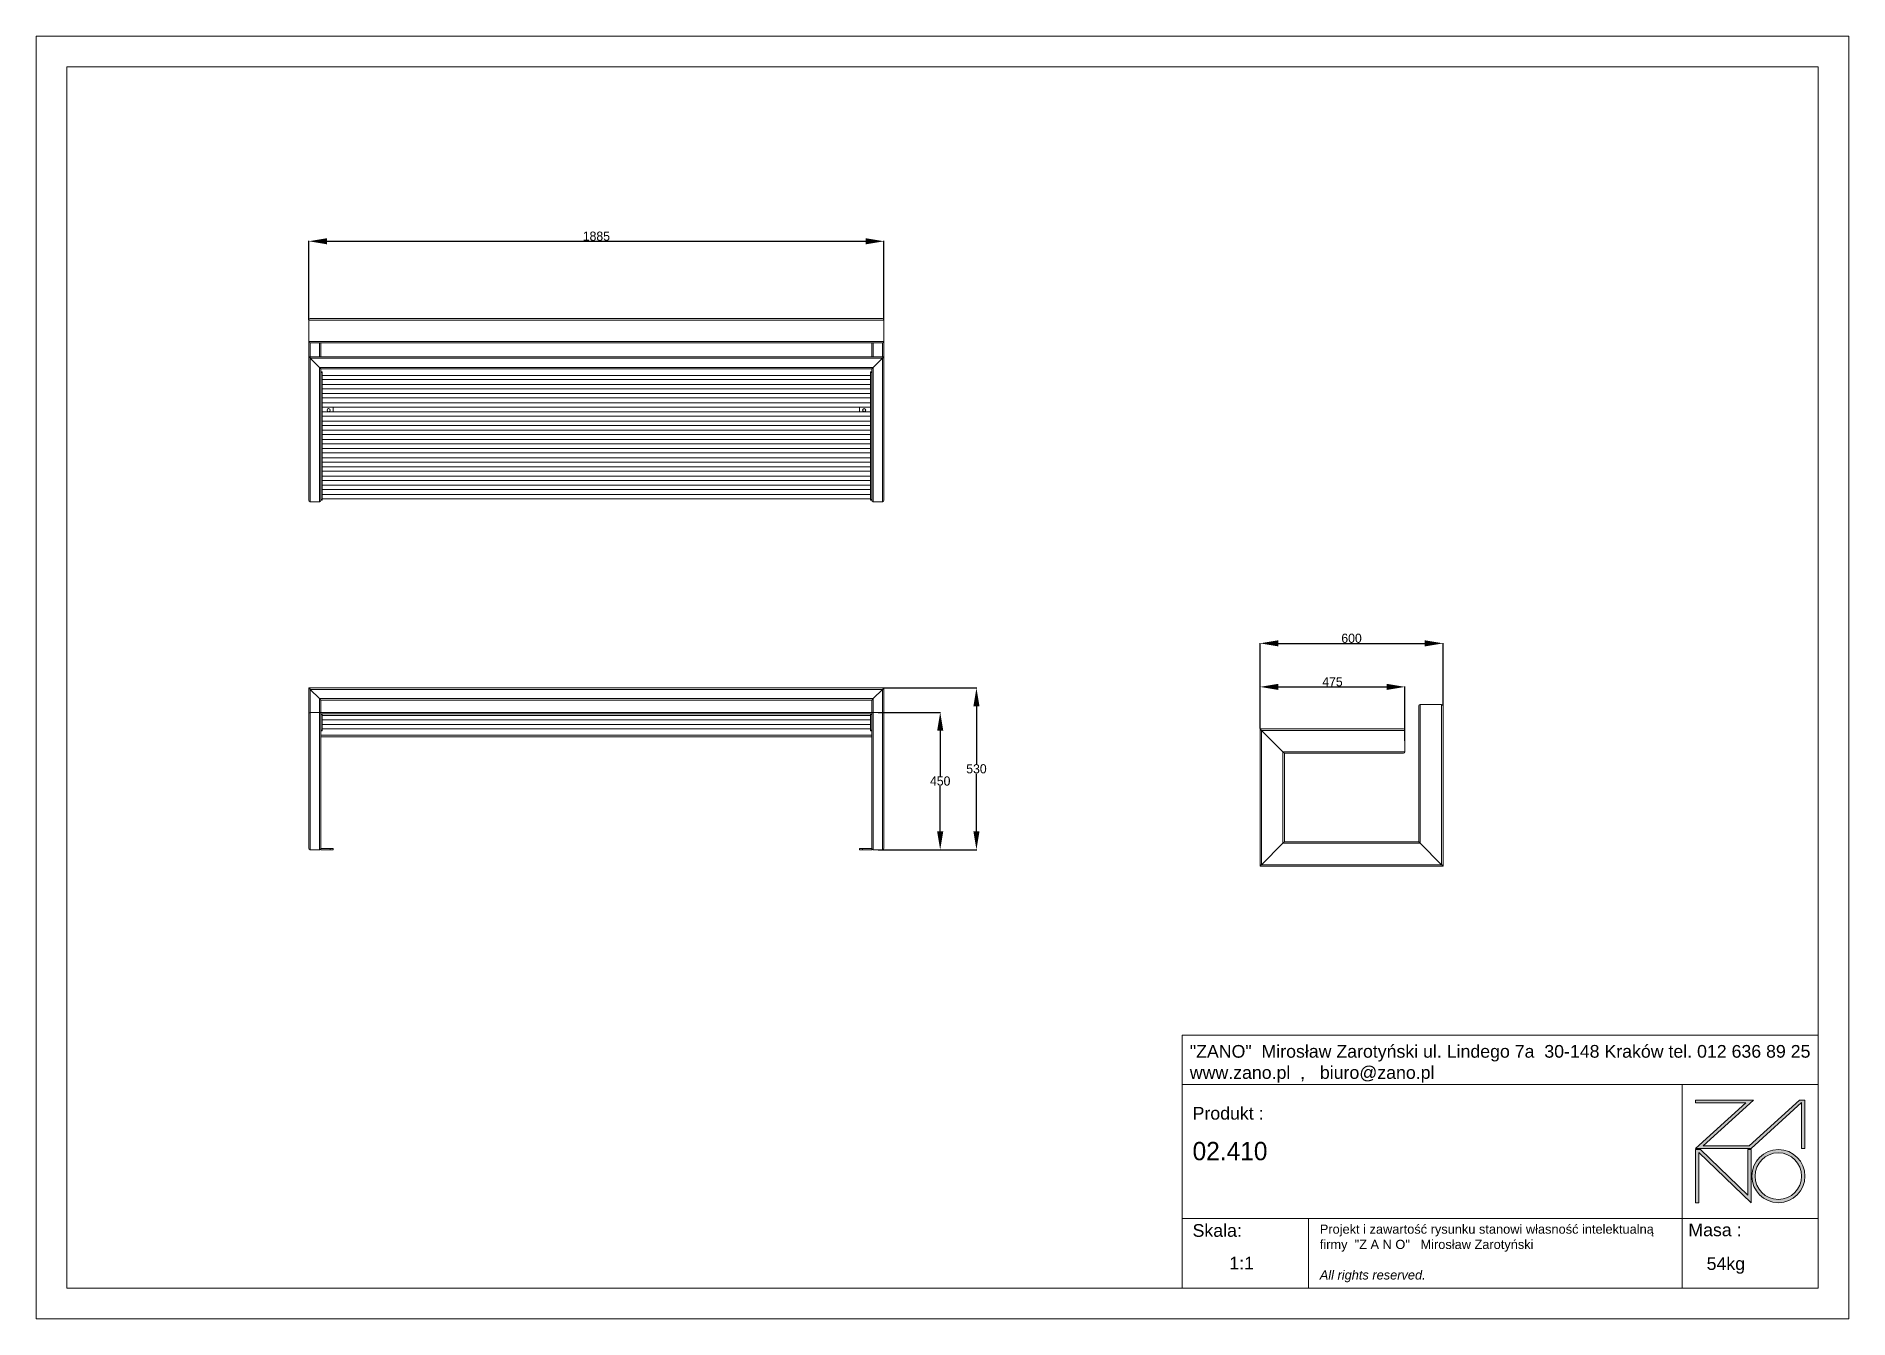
# Model space of a CAD drawing. Header units: millimetres. Extents: x 462 to 6402, y 441 to 4641.
import ezdxf

# ---------------------------------------------------------------- set-up
doc = ezdxf.new("R2010")
doc.units = ezdxf.units.MM
doc.header["$PDSIZE"] = -1
doc.layers.add('tabelka', color=7, linetype='Continuous')
doc.dimstyles.new('ISO-25', dxfattribs={"dimtxt": 2.5, "dimasz": 2.5, "dimexe": 1.25, "dimexo": 0.625, "dimtad": 1, "dimtxsty": 'Standard', "dimcen": 2.5, "dimadec": 0, "dimazin": 0, "dimtfac": 1, "dimtmove": 0, "dimatfit": 3, "dimfxl": 1, "dimarcsym": 0})

# ---------------------------------------------------------------- blocks, each defined once
blk = doc.blocks.new('zano')
at = {"layer": 'Defpoints', "lineweight": 5}
for points in [[(6270.2, 3716.2), (6270.2, 3707.4), (6434.8, 3707.4), (6270.2, 3558.4), (6452.4, 3558.4), (6617.9, 3708.2), (6617.9, 3558.4), (6628.6, 3558.4), (6628.6, 3716.2), (6610.7, 3716.2), (6446.1, 3567.2), (6295.4, 3567.2), (6459.9, 3716.2), (6270.2, 3716.2), (6270.2, 3707.4)], [(6270.2, 3554.4), (6286.2, 3554.4), (6441.7, 3405.6), (6441.7, 3554.4), (6452.4, 3554.4), (6452.4, 3380.5), (6281, 3544.6), (6281, 3380.5), (6270.2, 3380.5)]]:
    blk.add_hatch(color=251, dxfattribs=at).paths.add_polyline_path(points)
h = blk.add_hatch(color=251, dxfattribs=at)
h.paths.add_polyline_path([(6454.7, 3467.4, 1), (6628.6, 3467.4, 1)])
h.paths.add_polyline_path([(6617.9, 3467.4, -1), (6465.4, 3467.4, -1)], flags=16)
at = {"layer": 'Defpoints', "color": 251, "lineweight": 5}
blk.add_lwpolyline([(6434.8, 3707.4), (6270.2, 3558.4), (6452.4, 3558.4), (6617.9, 3708.2), (6617.9, 3558.4), (6628.6, 3558.4), (6628.6, 3716.2), (6610.7, 3716.2), (6446.1, 3567.2), (6295.4, 3567.2), (6459.9, 3716.2), (6270.2, 3716.2), (6270.2, 3707.4), (6432.1, 3707.4)], dxfattribs=at)
for points in [[(6270.2, 3716.2), (6270.2, 3707.4), (6434.8, 3707.4), (6270.2, 3558.4), (6452.4, 3558.4), (6617.9, 3708.2), (6617.9, 3558.4), (6628.6, 3558.4), (6628.6, 3716.2), (6610.7, 3716.2), (6446.1, 3567.2), (6295.4, 3567.2), (6459.9, 3716.2), (6270.2, 3716.2), (6270.2, 3707.4)], [(6270.2, 3554.4), (6286.2, 3554.4), (6441.7, 3405.6), (6441.7, 3554.4), (6452.4, 3554.4), (6452.4, 3380.5), (6281, 3544.6), (6281, 3380.5), (6270.2, 3380.5)]]:
    blk.add_lwpolyline(points, close=True, dxfattribs=at)
for radius in [87, 76.3]:
    blk.add_circle((6541.7, 3467.4), radius, dxfattribs=at)
blk = doc.blocks.new('TABELA')
at = {"layer": 'tabelka', "lineweight": 5}
for p, q in [((4587.4, 3929.4), (6672.4, 3929.4)), ((4587.4, 3767.6), (4587.4, 3929.4)), ((4587.4, 3929.4), (6672.4, 3929.4)), ((6226.5, 3767.6), (6226.5, 3329)), ((4587.4, 3329), (6672.4, 3329)), ((5001.6, 3329), (5001.6, 3100.4)), ((6226.5, 3329), (6226.5, 3100.4))]:
    blk.add_line(p, q, dxfattribs=at)
blk.add_lwpolyline([(4587.4, 3767.6), (6672.4, 3767.6), (6672.4, 3100.4), (4587.4, 3100.4)], close=True, dxfattribs=at)
blk.add_blockref('zano', (0, 0))
at = {"layer": 'tabelka', "lineweight": 5, "attachment_point": 1}
for s, insert, char_height, width in [('{\\fArial|b0|i0|c238|p34;"ZANO"  Mirosław Zarotyński ul. Lindego 7a  30-148 Kraków tel. 012 636 89 25\\Pwww.zano.pl  ,   biuro@zano.pl}', (4613, 3896.9), 41.595, 2040.38), ('{\\fArial|b0|i0|c238|p34;Produkt : }', (4622, 3694.1), 41.595, 265.273), ('{\\fCentury Gothic|b0|i0|c238|p34;02.410}', (4622, 3579.5), 60, 849.376), ('{\\fArial|b0|i0|c238|p34;Skala: }', (4622, 3310.3), 41.595, 191.675), ('{\\fArial|b0|i0|c238|p34;Masa :}', (6246.7, 3312.2), 41.595, 200.457), ('{\\fArial|b0|i0|c238|p34;1:1}', (4742.5, 3203.5), 41.595, 42.482), ('{\\fArial|b0|i0|c238|p34;54kg}', (6306.7, 3201.8), 41.595, 42.482)]:
    blk.add_mtext(s, dxfattribs=dict(at, insert=insert, char_height=char_height, width=width))
at = {"layer": 'tabelka', "color": 1, "lineweight": 5, "insert": (5038.9, 3308.9), "char_height": 30, "width": 1186.12, "attachment_point": 1}
blk.add_mtext('{\\fArial|b0|i0|c0|p34;Projekt i zawartość rysunku stanowi własność intelektualną firmy \\fArial|b0|i0|c238|p34; "Z A N O"   Mirosław Zarotyński\\fArial|b0|i1|c238|p34;\\P\\PAll rights reserved.}', dxfattribs=at)
blk = doc.blocks.new('*D29')
at = {"color": 0, "lineweight": -2, "transparency": 16777216}
for p, q in [((1355.1, 3712.7), (1355.1, 3970.8)), ((1415.1, 3969.8), (3180.2, 3969.8)), ((3240.2, 3712.7), (3240.2, 3970.8))]:
    blk.add_line(p, q, dxfattribs=at)
at = {"color": 0, "transparency": 16777216}
for points in [[(1415.1, 3979.8), (1415.1, 3959.8), (1355.1, 3969.8)], [(3180.2, 3979.8), (3180.2, 3959.8), (3240.2, 3969.8)]]:
    blk.add_solid(points, dxfattribs=at)
at = {"layer": 'Defpoints', "color": 0, "transparency": 16777216}
for p in [(3240.2, 3969.8), (1355.1, 3711.7), (3240.2, 3711.7)]:
    blk.add_point(p, dxfattribs=at)
at = {"color": 0, "transparency": 16777216, "insert": (2297.6, 3986.3), "char_height": 30, "attachment_point": 5}
blk.add_mtext('1885', dxfattribs=at)
blk = doc.blocks.new('*D30')
at = {"color": 0, "lineweight": -2, "transparency": 16777216}
for p, q in [((3241.2, 2507), (3544.2, 2507)), ((3543.2, 2447), (3543.2, 2258.5)), ((3543.2, 2037), (3543.2, 2225.5)), ((3236.2, 1977), (3544.2, 1977))]:
    blk.add_line(p, q, dxfattribs=at)
at = {"color": 0, "transparency": 16777216}
for points in [[(3533.2, 2447), (3553.2, 2447), (3543.2, 2507)], [(3533.2, 2037), (3553.2, 2037), (3543.2, 1977)]]:
    blk.add_solid(points, dxfattribs=at)
at = {"layer": 'Defpoints', "color": 0, "transparency": 16777216}
for p in [(3240.2, 2507), (3543.2, 2507), (3235.2, 1977)]:
    blk.add_point(p, dxfattribs=at)
at = {"color": 0, "transparency": 16777216, "insert": (3543.2, 2242), "char_height": 30, "attachment_point": 5}
blk.add_mtext('530', dxfattribs=at)
blk = doc.blocks.new('*D31')
at = {"color": 0, "lineweight": -2, "transparency": 16777216}
for p, q in [((3221.2, 2427), (3425.4, 2427)), ((3424.4, 2367), (3424.4, 2218.5)), ((3424.4, 2037), (3424.4, 2185.5)), ((3221.2, 1977), (3425.4, 1977))]:
    blk.add_line(p, q, dxfattribs=at)
at = {"color": 0, "transparency": 16777216}
for points in [[(3414.4, 2367), (3434.4, 2367), (3424.4, 2427)], [(3414.4, 2037), (3434.4, 2037), (3424.4, 1977)]]:
    blk.add_solid(points, dxfattribs=at)
at = {"layer": 'Defpoints', "color": 0, "transparency": 16777216}
for p in [(3220.2, 2427), (3424.4, 2427), (3220.2, 1977)]:
    blk.add_point(p, dxfattribs=at)
at = {"color": 0, "transparency": 16777216, "insert": (3424.4, 2202), "char_height": 30, "attachment_point": 5}
blk.add_mtext('450', dxfattribs=at)
blk = doc.blocks.new('*D32')
at = {"color": 0, "lineweight": -2, "transparency": 16777216}
for p, q in [((4472.5, 2374.1), (4472.5, 2654)), ((4532.5, 2653), (5012.5, 2653)), ((5072.5, 2449.1), (5072.5, 2654))]:
    blk.add_line(p, q, dxfattribs=at)
at = {"color": 0, "transparency": 16777216}
for points in [[(4532.5, 2663), (4532.5, 2643), (4472.5, 2653)], [(5012.5, 2663), (5012.5, 2643), (5072.5, 2653)]]:
    blk.add_solid(points, dxfattribs=at)
at = {"layer": 'Defpoints', "color": 0, "transparency": 16777216}
for p in [(5072.5, 2653), (5072.5, 2448.1), (4472.5, 2373.1)]:
    blk.add_point(p, dxfattribs=at)
at = {"color": 0, "transparency": 16777216, "insert": (4772.5, 2669.5), "char_height": 30, "attachment_point": 5}
blk.add_mtext('600', dxfattribs=at)
blk = doc.blocks.new('*D33')
at = {"color": 0, "lineweight": -2, "transparency": 16777216}
for p, q in [((4472.5, 2375.1), (4472.5, 2511.4)), ((4532.5, 2510.4), (4887.5, 2510.4)), ((4947.5, 2334.1), (4947.5, 2511.4))]:
    blk.add_line(p, q, dxfattribs=at)
at = {"color": 0, "transparency": 16777216}
for points in [[(4532.5, 2520.4), (4532.5, 2500.4), (4472.5, 2510.4)], [(4887.5, 2520.4), (4887.5, 2500.4), (4947.5, 2510.4)]]:
    blk.add_solid(points, dxfattribs=at)
at = {"layer": 'Defpoints', "color": 0, "transparency": 16777216}
for p in [(4947.5, 2510.4), (4472.5, 2374.1), (4947.5, 2333.1)]:
    blk.add_point(p, dxfattribs=at)
at = {"color": 0, "transparency": 16777216, "insert": (4710, 2526.9), "char_height": 30, "attachment_point": 5}
blk.add_mtext('475', dxfattribs=at)

msp = doc.modelspace()

# ---------------------------------------------------------------- linework, layer by layer
at = {"color": 7, "linetype": 'Continuous', "lineweight": 15}
for p, q in [((1355.1, 3711.7), (1355.1, 3641.7)), ((1355.1, 3711.7), (3240.2, 3711.7)), ((1360.1, 3716.7), (3235.2, 3716.7)), ((3240.2, 3711.7), (3240.2, 3641.7)), ((1355.1, 3591.7), (1355.1, 3641.7)), ((1355.1, 3641.7), (3240.2, 3641.7)), ((1360.1, 3636.7), (3235.2, 3636.7)), ((1395.1, 3591.7), (1395.1, 3636.7)), ((3200.2, 3636.7), (3200.2, 3591.7)), ((3240.2, 3641.7), (3240.2, 3591.7)), ((1355.1, 3591.7), (1355.1, 3121.7)), ((3240.2, 3591.7), (1355.1, 3591.7)), ((1360.1, 3586.7), (1360.1, 3116.7)), ((1360.1, 3586.7), (1390.1, 3556.7)), ((3235.2, 3586.7), (1360.1, 3586.7)), ((3205.2, 3556.7), (3235.2, 3586.7)), ((3235.2, 3116.7), (3235.2, 3586.7)), ((3240.2, 3121.7), (3240.2, 3591.7)), ((1390.1, 3556.7), (1390.1, 3116.7)), ((3205.2, 3556.7), (1390.1, 3556.7)), ((1395.1, 3551.7), (1395.1, 3121.7)), ((3200.2, 3551.7), (1395.1, 3551.7)), ((1395.1, 3541.7), (1399.1, 3541.7)), ((1399.1, 3539.7), (1395.1, 3539.7)), ((1395.1, 3539.7), (1395.1, 3123.7)), ((1399.1, 3541.7), (1399.1, 3539.7)), ((1399.1, 3539.7), (1399.1, 3123.7)), ((3196.2, 3530.7), (1399.1, 3530.7)), ((1399.1, 3516.7), (3196.2, 3516.7)), ((3196.2, 3541.7), (3200.2, 3541.7)), ((3196.2, 3539.7), (3196.2, 3541.7)), ((3200.2, 3539.7), (3196.2, 3539.7)), ((3196.2, 3539.7), (3196.2, 3123.7)), ((3200.2, 3121.7), (3200.2, 3551.7)), ((3200.2, 3539.7), (3200.2, 3123.7)), ((3205.2, 3116.7), (3205.2, 3556.7)), ((3196.2, 3500.7), (1399.1, 3500.7)), ((1399.1, 3486.7), (3196.2, 3486.7)), ((3196.2, 3470.7), (1399.1, 3470.7)), ((1399.1, 3456.7), (3196.2, 3456.7)), ((3196.2, 3440.7), (1399.1, 3440.7)), ((1399.1, 3426.7), (3196.2, 3426.7)), ((3196.2, 3410.7), (1399.1, 3410.7)), ((1399.1, 3396.7), (3196.2, 3396.7)), ((1435.1, 3410.7), (1435.1, 3426.7)), ((3160.2, 3426.7), (3160.2, 3410.7)), ((3196.2, 3380.7), (1399.1, 3380.7)), ((1399.1, 3366.7), (3196.2, 3366.7)), ((3196.2, 3350.7), (1399.1, 3350.7)), ((1399.1, 3336.7), (3196.2, 3336.7)), ((3196.2, 3320.7), (1399.1, 3320.7)), ((1399.1, 3306.7), (3196.2, 3306.7)), ((3196.2, 3290.7), (1399.1, 3290.7)), ((1399.1, 3276.7), (3196.2, 3276.7)), ((3196.2, 3260.7), (1399.1, 3260.7)), ((1399.1, 3246.7), (3196.2, 3246.7)), ((3196.2, 3230.7), (1399.1, 3230.7)), ((1399.1, 3216.7), (3196.2, 3216.7)), ((3196.2, 3200.7), (1399.1, 3200.7)), ((1399.1, 3186.7), (3196.2, 3186.7)), ((3196.2, 3170.7), (1399.1, 3170.7)), ((1399.1, 3156.7), (3196.2, 3156.7)), ((1360.1, 3116.7), (1390.1, 3116.7)), ((1395.1, 3123.7), (1399.1, 3123.7)), ((1399.1, 3121.7), (1395.1, 3121.7)), ((3196.2, 3140.7), (1399.1, 3140.7)), ((1399.1, 3126.7), (3196.2, 3126.7)), ((1399.1, 3123.7), (1399.1, 3121.7)), ((3196.2, 3123.7), (3200.2, 3123.7)), ((3196.2, 3121.7), (3196.2, 3123.7)), ((3200.2, 3121.7), (3196.2, 3121.7)), ((3205.2, 3116.7), (3235.2, 3116.7)), ((1355.1, 2422), (1355.1, 2507)), ((1355.1, 2507), (3240.2, 2507)), ((1360.1, 2502), (1390.1, 2472)), ((1360.1, 2502), (3235.2, 2502)), ((3235.2, 2502), (3205.2, 2472)), ((3240.2, 2507), (3240.2, 2422)), ((1390.1, 2472), (3205.2, 2472)), ((1395.1, 2427), (1395.1, 2467)), ((1395.1, 2467), (3200.2, 2467)), ((3200.2, 2467), (3200.2, 2427)), ((4992.5, 2448.1), (4992.5, 2003.1)), ((5067.5, 2453.1), (4997.5, 2453.1)), ((4997.5, 2453.1), (4997.5, 1998.1)), ((5067.5, 2453.1), (5067.5, 1928.1)), ((5072.5, 2448.1), (5072.5, 1923.1)), ((1355.1, 2422), (1355.1, 1982)), ((1360.1, 2427), (1360.1, 1977)), ((1360.1, 2427), (1390.1, 2427)), ((1390.1, 2427), (1390.1, 1977)), ((3205.2, 2427), (1390.1, 2427)), ((1395.1, 2422), (1399.1, 2422)), ((1395.1, 2422), (1395.1, 1982)), ((1399.1, 2420), (1395.1, 2420)), ((1395.1, 2420), (1395.1, 2369)), ((1399.1, 2422), (1399.1, 2420)), ((1399.1, 2420), (1399.1, 2369)), ((3196.2, 2417), (1399.1, 2417)), ((1399.1, 2403), (3196.2, 2403)), ((3196.2, 2387), (1399.1, 2387)), ((3196.2, 2420), (3196.2, 2422)), ((3196.2, 2422), (3200.2, 2422)), ((3200.2, 2420), (3196.2, 2420)), ((3196.2, 2420), (3196.2, 2369)), ((3200.2, 1982), (3200.2, 2422)), ((3200.2, 2420), (3200.2, 2369)), ((3205.2, 1977), (3205.2, 2427)), ((3205.2, 2427), (3235.2, 2427)), ((3235.2, 1977), (3235.2, 2427)), ((3240.2, 1982), (3240.2, 2422)), ((1395.1, 2369), (1399.1, 2369)), ((1399.1, 2367), (1395.1, 2367)), ((3200.2, 2352), (1395.1, 2352)), ((3200.2, 2347), (1395.1, 2347)), ((1399.1, 2373), (3196.2, 2373)), ((1399.1, 2369), (1399.1, 2367)), ((3196.2, 2369), (3200.2, 2369)), ((3196.2, 2367), (3196.2, 2369)), ((3200.2, 2367), (3196.2, 2367)), ((4472.5, 1923.1), (4472.5, 2373.1)), ((4472.5, 2373.1), (4942.5, 2373.1)), ((4477.5, 1928.1), (4477.5, 2368.1)), ((4477.5, 2368.1), (4547.5, 2298.1)), ((4477.5, 2368.1), (4947.5, 2368.1)), ((4947.5, 2368.1), (4947.5, 2298.1)), ((4547.5, 1998.1), (4547.5, 2298.1)), ((4547.5, 2298.1), (4947.5, 2298.1)), ((4552.5, 2003.1), (4552.5, 2293.1)), ((4552.5, 2293.1), (4942.5, 2293.1)), ((1390.1, 1977), (1360.1, 1977)), ((1395.1, 1981), (1395.1, 1977)), ((1395.1, 1981), (1425.1, 1981)), ((1395.1, 1977), (1425.1, 1977)), ((1425.1, 1977), (1425.1, 1981)), ((1425.1, 1981), (1435.1, 1981)), ((1435.1, 1977), (1425.1, 1977)), ((1435.1, 1981), (1435.1, 1977)), ((3160.2, 1977), (3160.2, 1981)), ((3160.2, 1981), (3170.2, 1981)), ((3170.2, 1977), (3160.2, 1977)), ((3170.2, 1981), (3170.2, 1977)), ((3170.2, 1981), (3200.2, 1981)), ((3170.2, 1977), (3200.2, 1977)), ((3200.2, 1981), (3200.2, 1977)), ((3205.2, 1977), (3235.2, 1977)), ((4477.5, 1928.1), (4547.5, 1998.1)), ((4997.5, 1998.1), (4547.5, 1998.1)), ((4992.5, 2003.1), (4552.5, 2003.1)), ((5067.5, 1928.1), (4997.5, 1998.1)), ((5072.5, 1923.1), (4472.5, 1923.1)), ((5067.5, 1928.1), (4477.5, 1928.1))]:
    msp.add_line(p, q, dxfattribs=at)
at = {"color": 8, "linetype": 'Continuous', "lineweight": 15}
for p, q in [((1360.1, 3591.7), (1360.1, 3636.7)), ((1390.1, 3591.7), (1390.1, 3636.7)), ((3205.2, 3636.7), (3205.2, 3591.7)), ((3235.2, 3636.7), (3235.2, 3591.7)), ((1360.1, 2427), (1360.1, 2502)), ((3235.2, 2502), (3235.2, 2427)), ((1390.1, 2427), (1390.1, 2472)), ((3205.2, 2472), (3205.2, 2427)), ((3196.2, 2422), (1399.1, 2422))]:
    msp.add_line(p, q, dxfattribs=at)
at = {"color": 7, "linetype": 'Continuous', "lineweight": 15, "flags": 128}
for points in [[(1355.1, 3591.7), (1355.2, 3591.6), (1355.5, 3591.3), (1355.9, 3590.9), (1356.6, 3590.3), (1357.3, 3589.5), (1358.2, 3588.6), (1359.1, 3587.7), (1360.1, 3586.7)], [(1360.1, 3586.7), (1359.1, 3587.7), (1358.2, 3588.6), (1357.3, 3589.5), (1356.6, 3590.3), (1355.9, 3590.9), (1355.5, 3591.3), (1355.2, 3591.6), (1355.1, 3591.7)], [(3235.2, 3586.7), (3236.2, 3587.7), (3237.1, 3588.6), (3238, 3589.5), (3238.7, 3590.3), (3239.3, 3590.9), (3239.8, 3591.3), (3240.1, 3591.6), (3240.2, 3591.7)], [(3240.2, 3591.7), (3240.1, 3591.7), (3239.9, 3591.4), (3239.5, 3591.1), (3239, 3590.6), (3238.4, 3589.9), (3237.7, 3589.2), (3236.9, 3588.4), (3236, 3587.6), (3235.2, 3586.7)], [(1390.1, 3556.7), (1391.1, 3555.8), (1392, 3554.8), (1392.9, 3553.9), (1393.6, 3553.2), (1394.3, 3552.6), (1394.7, 3552.1), (1395, 3551.8), (1395.1, 3551.7)], [(1395.1, 3551.7), (1395, 3551.8), (1394.8, 3552), (1394.4, 3552.4), (1393.9, 3552.9), (1393.3, 3553.5), (1392.6, 3554.2), (1391.8, 3555), (1391, 3555.9), (1390.1, 3556.7)], [(3200.2, 3551.7), (3200.3, 3551.8), (3200.6, 3552.1), (3201, 3552.6), (3201.6, 3553.2), (3202.4, 3553.9), (3203.3, 3554.8), (3204.2, 3555.8), (3205.2, 3556.7)], [(3205.2, 3556.7), (3204.2, 3555.8), (3203.3, 3554.8), (3202.4, 3553.9), (3201.6, 3553.2), (3201, 3552.6), (3200.6, 3552.1), (3200.3, 3551.8), (3200.2, 3551.7)], [(1355.1, 2507), (1355.2, 2506.9), (1355.5, 2506.6), (1355.9, 2506.2), (1356.6, 2505.6), (1357.3, 2504.8), (1358.2, 2503.9), (1359.1, 2503), (1360.1, 2502)], [(1360.1, 2502), (1359.2, 2502.9), (1358.4, 2503.7), (1357.6, 2504.5), (1356.9, 2505.2), (1356.3, 2505.9), (1355.8, 2506.4), (1355.4, 2506.7), (1355.2, 2506.9), (1355.1, 2507)], [(3240.2, 2507), (3240.1, 2506.9), (3239.8, 2506.6), (3239.3, 2506.2), (3238.7, 2505.6), (3238, 2504.8), (3237.1, 2503.9), (3236.2, 2503), (3235.2, 2502)], [(3235.2, 2502), (3236, 2502.9), (3236.9, 2503.7), (3237.7, 2504.5), (3238.4, 2505.2), (3239, 2505.9), (3239.5, 2506.4), (3239.9, 2506.7), (3240.1, 2506.9), (3240.2, 2507)], [(1390.1, 2472), (1391, 2471.2), (1391.8, 2470.3), (1392.6, 2469.5), (1393.3, 2468.8), (1393.9, 2468.2), (1394.4, 2467.7), (1394.8, 2467.3), (1395, 2467.1), (1395.1, 2467)], [(1395.1, 2467), (1395, 2467.1), (1394.7, 2467.4), (1394.3, 2467.9), (1393.6, 2468.5), (1392.9, 2469.2), (1392, 2470.1), (1391.1, 2471), (1390.1, 2472)], [(3205.2, 2472), (3204.3, 2471.2), (3203.5, 2470.3), (3202.7, 2469.5), (3202, 2468.8), (3201.3, 2468.2), (3200.8, 2467.7), (3200.5, 2467.3), (3200.2, 2467.1), (3200.2, 2467)], [(3200.2, 2467), (3200.3, 2467.1), (3200.6, 2467.4), (3201, 2467.9), (3201.6, 2468.5), (3202.4, 2469.2), (3203.3, 2470.1), (3204.2, 2471), (3205.2, 2472)], [(4472.5, 2373.1), (4472.6, 2373), (4472.9, 2372.8), (4473.3, 2372.3), (4474, 2371.7), (4474.7, 2370.9), (4475.6, 2370.1), (4476.5, 2369.1), (4477.5, 2368.1)], [(4477.5, 2368.1), (4476.5, 2369.1), (4475.6, 2370.1), (4474.7, 2370.9), (4474, 2371.7), (4473.3, 2372.3), (4472.9, 2372.8), (4472.6, 2373), (4472.5, 2373.1)], [(4547.5, 2298.1), (4548.5, 2297.2), (4549.4, 2296.2), (4550.3, 2295.4), (4551, 2294.6), (4551.7, 2294), (4552.1, 2293.5), (4552.4, 2293.2), (4552.5, 2293.1)], [(4552.5, 2293.1), (4552.4, 2293.2), (4552.1, 2293.5), (4551.7, 2294), (4551, 2294.6), (4550.3, 2295.4), (4549.4, 2296.2), (4548.5, 2297.2), (4547.5, 2298.1)], [(4547.5, 1998.1), (4548.5, 1999.1), (4549.4, 2000), (4550.3, 2000.9), (4551, 2001.7), (4551.7, 2002.3), (4552.1, 2002.7), (4552.4, 2003), (4552.5, 2003.1)], [(4552.5, 2003.1), (4552.4, 2003), (4552.1, 2002.7), (4551.7, 2002.3), (4551, 2001.7), (4550.3, 2000.9), (4549.4, 2000), (4548.5, 1999.1), (4547.5, 1998.1)], [(4997.5, 1998.1), (4996.5, 1999.1), (4995.6, 2000), (4994.7, 2000.9), (4994, 2001.7), (4993.4, 2002.3), (4992.9, 2002.7), (4992.6, 2003), (4992.5, 2003.1)], [(4992.5, 2003.1), (4992.6, 2003), (4992.9, 2002.7), (4993.4, 2002.3), (4994, 2001.7), (4994.7, 2000.9), (4995.6, 2000), (4996.5, 1999.1), (4997.5, 1998.1)], [(4472.5, 1923.1), (4472.6, 1923.2), (4472.9, 1923.5), (4473.3, 1924), (4474, 1924.6), (4474.7, 1925.3), (4475.6, 1926.2), (4476.5, 1927.1), (4477.5, 1928.1)], [(4477.5, 1928.1), (4476.5, 1927.1), (4475.6, 1926.2), (4474.7, 1925.3), (4474, 1924.6), (4473.3, 1924), (4472.9, 1923.5), (4472.6, 1923.2), (4472.5, 1923.1)], [(5072.5, 1923.1), (5072.4, 1923.2), (5072.1, 1923.5), (5071.7, 1924), (5071.1, 1924.6), (5070.3, 1925.3), (5069.4, 1926.2), (5068.5, 1927.1), (5067.5, 1928.1)], [(5067.5, 1928.1), (5068.4, 1927.3), (5069.2, 1926.4), (5070, 1925.6), (5070.7, 1924.9), (5071.4, 1924.3), (5071.9, 1923.8), (5072.2, 1923.4), (5072.5, 1923.2), (5072.5, 1923.1)]]:
    msp.add_lwpolyline(points, dxfattribs=at)
at = {"color": 7, "linetype": 'Continuous', "lineweight": 15}
for centre in [(1420.1, 3416.7), (3175.2, 3416.7)]:
    msp.add_circle(centre, 5, dxfattribs=at)
for centre, start, end in [((1360.1, 3711.7), 90, 180), ((3235.2, 3711.7), 0, 90), ((1360.1, 3641.7), 180, 270), ((3235.2, 3641.7), 270, 0), ((1360.1, 3121.7), 180, 270), ((1390.1, 3121.7), 270, 0), ((3205.2, 3121.7), 180, 270), ((3235.2, 3121.7), 270, 0), ((4997.5, 2448.1), 90, 180), ((5067.5, 2448.1), 0, 90), ((1360.1, 2422), 90, 180), ((1390.1, 2422), 0, 90), ((3205.2, 2422), 90, 180), ((3235.2, 2422), 0, 90), ((4942.5, 2368.1), 0, 90), ((4942.5, 2298.1), 270, 0), ((1360.1, 1982), 180, 270), ((1390.1, 1982), 270, 0), ((3205.2, 1982), 180, 270), ((3235.2, 1982), 270, 0)]:
    msp.add_arc(centre, 5, start, end, dxfattribs=at)
at = {"layer": 'tabelka', "lineweight": 5}
for points in [[(461.9, 4641.1), (6401.9, 4641.1), (6401.9, 441.1), (461.9, 441.1)], [(561.9, 4541.1), (6301.9, 4541.1), (6301.9, 541.1), (561.9, 541.1)]]:
    msp.add_lwpolyline(points, close=True, dxfattribs=at)

# ---------------------------------------------------------------- block references
msp.add_blockref('TABELA', (-370.5, -2559.3))

# ---------------------------------------------------------------- dimensions: what is measured, and where the dimension line sits
for base, p1, p2, picture, middle in [((3240.2, 3969.8), (1355.1, 3711.7), (3240.2, 3711.7), '*D29', (2297.6, 3986.3)), ((5072.5, 2653), (4472.5, 2373.1), (5072.5, 2448.1), '*D32', (4772.5, 2669.5)), ((4947.5, 2510.4), (4472.5, 2374.1), (4947.5, 2333.1), '*D33', (4710, 2526.9))]:
    dim = msp.add_linear_dim(base=base, p1=p1, p2=p2, dimstyle='ISO-25', override={"dimtxt": 30, "dimasz": 60, "dimexe": 1, "dimexo": 1, "dimgap": 1.524, "dimtih": 1, "dimtoh": 1, "dimdec": 0, "dimzin": 0, "dimadec": 2, "dimtdec": 3, "dimtzin": 0})
    dim.commit()
    dim.dimension.update_dxf_attribs({"geometry": picture, "text_midpoint": middle})
for base, p1, p2, picture, middle in [((3543.2, 2507), (3235.2, 1977), (3240.2, 2507), '*D30', (3543.2, 2242)), ((3424.4, 2427), (3220.2, 1977), (3220.2, 2427), '*D31', (3424.4, 2202))]:
    dim = msp.add_linear_dim(base=base, p1=p1, p2=p2, angle=90, dimstyle='ISO-25', override={"dimtxt": 30, "dimasz": 60, "dimexe": 1, "dimexo": 1, "dimgap": 1.524, "dimtih": 1, "dimtoh": 1, "dimdec": 0, "dimzin": 0, "dimadec": 2, "dimtdec": 3, "dimtzin": 0})
    dim.commit()
    dim.dimension.update_dxf_attribs({"geometry": picture, "text_midpoint": middle})

doc.saveas('drawing.dxf')
